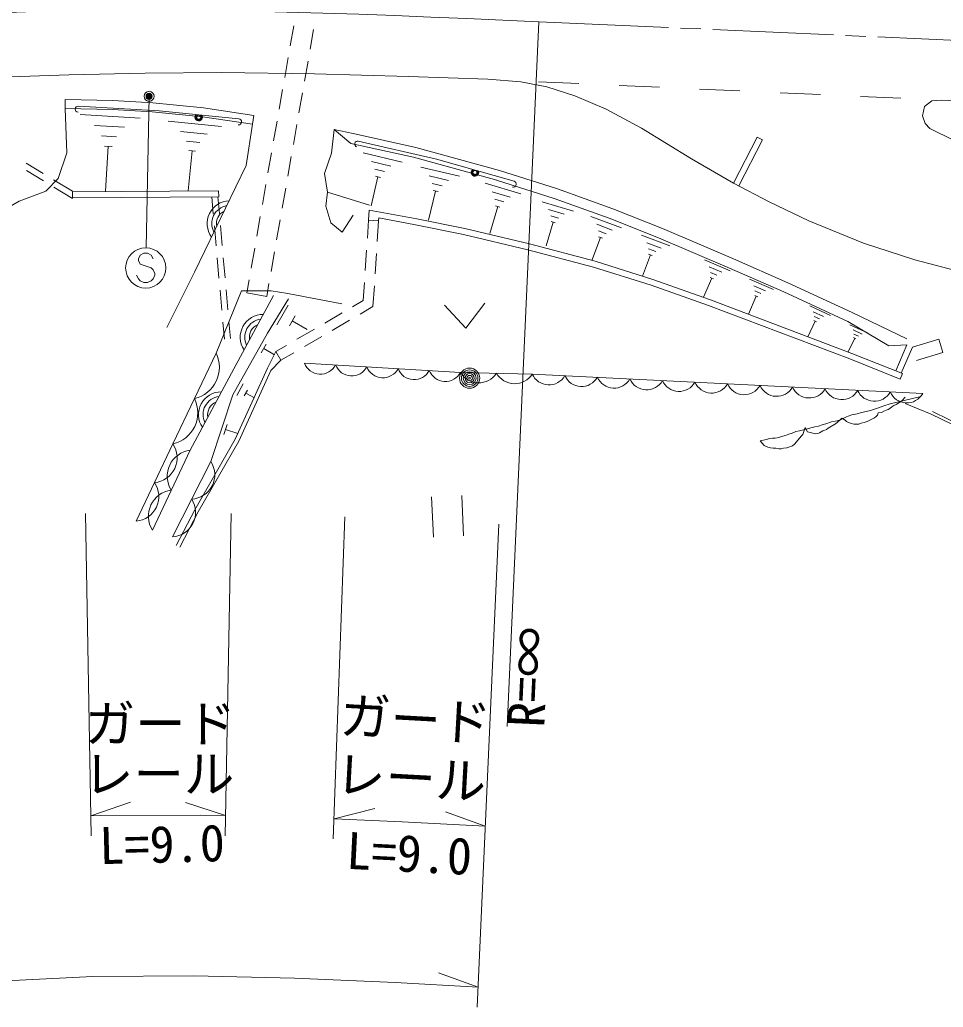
# Model space of a CAD drawing. Units: millimetres, scale not verified. Extents: x 40000 to 680000, y 20000 to 380000.
# Drawn here: x 195481 to 241323, y 263785 to 312787 of the extents above; entities that cross this region are included whole.
import ezdxf
from ezdxf.enums import TextEntityAlignment as Align

# ---------------------------------------------------------------- set-up
doc = ezdxf.new("R2010")
doc.units = ezdxf.units.MM
doc.header["$LTSCALE"] = 1000
doc.header["$PDMODE"] = 32
doc.header["$PDSIZE"] = 500
doc.linetypes.add('CHAIN', pattern=[18.5, 12, -1.5, 3.5, -1.5])
for name, color, linetype, lineweight in [('M-BGD', 7, 'Continuous', 13), ('M-BMK', 2, 'Continuous', 13), ('M-STR-HTXT', 7, 'Continuous', 13), ('M-STR-STRC', 7, 'Continuous', 13)]:
    doc.layers.add(name, color=color, linetype=linetype, lineweight=lineweight)
doc.styles.add('ＭＳ ゴシック', font='')
doc.styles.get('ＭＳ ゴシック').set_extended_font_data('MS Gothic')

msp = doc.modelspace()

# ---------------------------------------------------------------- linework, layer by layer
at = {"layer": 'M-BGD'}
for p, q in [((209082, 312483), (208909, 311498)), ((210066, 312308), (209893, 311323)), ((208805, 310907), (208632, 309922)), ((209790, 310732), (209616, 309747)), ((208528, 309331), (208355, 308346)), ((197742, 308829), (197733, 308379)), ((209513, 309156), (209340, 308172)), ((198483, 308082), (201451, 307900)), ((202843, 307749), (205501, 307486)), ((207106, 308043), (207040, 307598)), ((208251, 307756), (208078, 306771)), ((199194, 307542), (200679, 307451)), ((207040, 307598), (206720, 305548)), ((209236, 307581), (209063, 306596)), ((211918, 306652), (211085, 307336)), ((199535, 307024), (200277, 306979)), ((203464, 307240), (204792, 307109)), ((203752, 306765), (204416, 306699)), ((199690, 306518), (200061, 306496)), ((199876, 306507), (199739, 304281)), ((204040, 306289), (203843, 304296)), ((203874, 306305), (204206, 306272)), ((207974, 306180), (207801, 305195)), ((208959, 306005), (208786, 305020)), ((212532, 306187), (214456, 305725)), ((195792, 305666), (196649, 305151)), ((195810, 305305), (196667, 304790)), ((212936, 305751), (213898, 305520)), ((213100, 305372), (213581, 305257)), ((215394, 305480), (217318, 305018)), ((197163, 304841), (198103, 304275)), ((213263, 304994), (212917, 303551)), ((213143, 305023), (213384, 304965)), ((215798, 305044), (216760, 304813)), ((197181, 304480), (198106, 303923)), ((207697, 304604), (207524, 303619)), ((208682, 304429), (208509, 303444)), ((215961, 304666), (216442, 304550)), ((216005, 304316), (216245, 304259)), ((218580, 304678), (220361, 304149)), ((205354, 304301), (198103, 304249)), ((198105, 303949), (198103, 304249)), ((205356, 304001), (198105, 303949)), ((205090, 303157), (205015, 303999)), ((205390, 303171), (205316, 304001)), ((205356, 304001), (205354, 304301)), ((210751, 304236), (212842, 303586)), ((216125, 304288), (215778, 302845)), ((218937, 304249), (219828, 303984)), ((219071, 303886), (219517, 303754)), ((212797, 302837), (212830, 303345)), ((219206, 303523), (218810, 302186)), ((219095, 303556), (219317, 303490)), ((221415, 303750), (222970, 303286)), ((221726, 303375), (222503, 303143)), ((207420, 303028), (207247, 302043)), ((208405, 302853), (208232, 301868)), ((212738, 301944), (212797, 302837)), ((213296, 302804), (212797, 302837)), ((213296, 302804), (213305, 302953)), ((221843, 303058), (222232, 302942)), ((223836, 303032), (225355, 302462)), ((205230, 301563), (205142, 302559)), ((205530, 301578), (205442, 302574)), ((213228, 301779), (213296, 302804)), ((221960, 302741), (221612, 301575)), ((221863, 302770), (222057, 302712)), ((224121, 302636), (224880, 302351)), ((224311, 301987), (223884, 300848)), ((224216, 302312), (224596, 302169)), ((224216, 302023), (224406, 301952)), ((226346, 302091), (227756, 301563)), ((207143, 301452), (206970, 300467)), ((226611, 301724), (227316, 301460)), ((226699, 301423), (227051, 301291)), ((205371, 299969), (205283, 300966)), ((205671, 299984), (205583, 300980)), ((208128, 301277), (207955, 300292)), ((212633, 300347), (212699, 301345)), ((213123, 300182), (213189, 301180)), ((226787, 301122), (226391, 300064)), ((226699, 301155), (226875, 301089)), ((229471, 300876), (230742, 300329)), ((229698, 300528), (230333, 300254)), ((229833, 299967), (229422, 299014)), ((229753, 300001), (229912, 299933)), ((229765, 300247), (230083, 300110)), ((231703, 299914), (232889, 299403)), ((206867, 299876), (206754, 299233)), ((207851, 299701), (207738, 299060)), ((212535, 298855), (212594, 299749)), ((213016, 298557), (213084, 299583)), ((231914, 299589), (232507, 299333)), ((205231, 296239), (206489, 299336)), ((205512, 298376), (205424, 299372)), ((205812, 298390), (205724, 299386)), ((206489, 299336), (207961, 299327)), ((207738, 299060), (206754, 299233)), ((232040, 299066), (231657, 298176)), ((231966, 299098), (232115, 299034)), ((231977, 299327), (232274, 299200)), ((208236, 297640), (208806, 298623)), ((212006, 298546), (212535, 298855)), ((212372, 298181), (213016, 298557)), ((216566, 298632), (217620, 297479)), ((217620, 297479), (218564, 298723)), ((234693, 298591), (235724, 298108)), ((208870, 297601), (209155, 298092)), ((210624, 297738), (211488, 298243)), ((234870, 298298), (235385, 298056)), ((234918, 298066), (235176, 297945)), ((205639, 296936), (205565, 297778)), ((205938, 296963), (205865, 297792)), ((209012, 297847), (209749, 297419)), ((210991, 297374), (211854, 297878)), ((234967, 297834), (234604, 297060)), ((234902, 297864), (235031, 297803)), ((236688, 297656), (237601, 297228)), ((209243, 296931), (210106, 297435)), ((209610, 296566), (210473, 297071)), ((236931, 296985), (236610, 296301)), ((236845, 297397), (237302, 297183)), ((236874, 297012), (236988, 296959)), ((236888, 297191), (237116, 297084)), ((207471, 296258), (207717, 296682)), ((207594, 296470), (208124, 296163)), ((208196, 296318), (208725, 296628)), ((239514, 296661), (238629, 296611)), ((239514, 296661), (238963, 295364)), ((239790, 296543), (239241, 295253)), ((239790, 296543), (241100, 296938)), ((241100, 296938), (241302, 296268)), ((208448, 295887), (208196, 296318)), ((208448, 295887), (209092, 296263)), ((239992, 295873), (241302, 296268)), ((239191, 294950), (239303, 295228)), ((206253, 294140), (206576, 294713)), ((206620, 294122), (206782, 294409)), ((206701, 294265), (207131, 294023)), ((240786, 293343), (256329, 285823)), ((205615, 292211), (205776, 292702)), ((205695, 292456), (206309, 292254)), ((203935, 291426), (202067, 287464)), ((203063, 287126), (204971, 290864)), ((217422, 289173), (217512, 287175)), ((215923, 289105), (216014, 287107))]:
    msp.add_line(p, q, dxfattribs=at)
for points in [[(197742, 308829), (200108, 308784), (202088, 308672), (204610, 308418), (207106, 308043)], [(132130, 276962), (136666, 279822), (142916, 283195), (148014, 285536), (155088, 288144), (160196, 289613), (167817, 292383), (173824, 294942), (178765, 296443), (182165, 297414), (185817, 298831), (192562, 302122), (195445, 303785), (196771, 304274), (197389, 304910), (197822, 306175), (197733, 308379)], [(197733, 308379), (200091, 308334), (202053, 308223), (204554, 307972), (207040, 307598)], [(210751, 304236), (210606, 305152), (210960, 306167), (211085, 307336)], [(211085, 307336), (212026, 307140), (215144, 306445), (219293, 305308)], [(211918, 306652), (215024, 305960), (219161, 304826)], [(206720, 305548), (204160, 300260), (202783, 297521)], [(219293, 305308), (222177, 304394), (224922, 303403), (227379, 302432), (230913, 300924), (233610, 299740), (236795, 298264), (239510, 296961)], [(219142, 304832), (222016, 303920), (224745, 302935), (227189, 301969), (230715, 300465), (233404, 299284), (236582, 297812), (238629, 296611)], [(212035, 303087), (211486, 302240), (210927, 302716), (210670, 303530), (210751, 304236)], [(212830, 303345), (215184, 302912), (217570, 302430), (220781, 301662), (224046, 300805), (226911, 299900), (229765, 298893), (236790, 296232), (239303, 295228)], [(213305, 302953), (215127, 302618), (217506, 302137), (220708, 301371), (223963, 300517), (226816, 299615), (229662, 298611), (236681, 295953), (239191, 294950)], [(208075, 299107), (206102, 295461), (203935, 291426)], [(204971, 290864), (206058, 294168), (207785, 297232), (208830, 298946)], [(207961, 299327), (208793, 299203), (211472, 298693)], [(201267, 287907), (203088, 291736), (205231, 296239)], [(203247, 286702), (204164, 288467), (206179, 291974), (207775, 295494), (208196, 296318)], [(203425, 286610), (204340, 288371), (206357, 291883), (207943, 295379), (208448, 295887)], [(209612, 295748), (217359, 295289), (220924, 295208), (240305, 294234)], [(240145, 294077), (238694, 293724), (238381, 293627), (238288, 293592), (237956, 293481), (237716, 293405), (237497, 293342), (237264, 293299), (237044, 293236), (236791, 293179), (236605, 293110), (236512, 293075), (236227, 292938), (236061, 292883), (235954, 292868), (235774, 292832), (235495, 292728), (235315, 292693), (235129, 292624), (234949, 292588), (234750, 292539), (234584, 292483), (234384, 292434), (234184, 292385), (234004, 292349), (233818, 292280), (233652, 292224), (233500, 292149), (233300, 292099), (233154, 292057), (232974, 292022), (232854, 292027), (232694, 292005), (232547, 291963), (232241, 291899), (232438, 291654), (232612, 291570), (232746, 291545), (232880, 291520), (233020, 291528), (233154, 291503), (233274, 291498), (233401, 291527), (233561, 291549), (233654, 291583), (233747, 291618), (233840, 291652), (233939, 291720), (234294, 292139), (234360, 292213), (234405, 292361), (234476, 292555), (234592, 292343), (234987, 292235), (235094, 292249), (235187, 292284), (235266, 292338), (235346, 292393), (235439, 292427), (235532, 292462), (235611, 292516), (235982, 292741), (236187, 292911), (236293, 293012), (236447, 292914), (236522, 292848), (236616, 292796), (236763, 292751), (236877, 292713), (237017, 292721), (237138, 292716), (237251, 292764), (237397, 292806), (237543, 292848), (237908, 293040), (237987, 293094), (238053, 293169), (238092, 293283), (238252, 293305), (238404, 293380), (238497, 293415), (238590, 293449), (238670, 293504), (238769, 293572), (238868, 293640), (238981, 293688), (239061, 293742), (239279, 293892), (239431, 294054)], [(239425, 293740), (240720, 293208), (256264, 285688)]]:
    msp.add_lwpolyline(points, dxfattribs=at)
for radius in [500, 409, 318, 227, 136, 45.5]:
    msp.add_circle((217812, 295003), radius, dxfattribs=at)
for centre, radius, start, end in [((205920, 302672), 1133, 92.2376, 216.0926), ((205920, 302672), 907, 100.197, 208.1332), ((205920, 302672), 680, 115.8223, 192.5078), ((207558, 297030), 1133, 89.646, 213.501), ((207558, 297030), 907, 97.6054, 205.5416), ((207558, 297030), 680, 113.2307, 189.9162), ((203797, 295541), 1595, 283.1474, 25.9453), ((210408, 296054), 852, 201.0244, 332.1932), ((211957, 295962), 852, 201.0244, 332.1932), ((213507, 295870), 852, 201.0244, 332.1932), ((215056, 295778), 852, 201.0244, 332.1932), ((216606, 295687), 852, 201.0244, 332.1932), ((218263, 295813), 1045, 210.1154, 327.2651), ((220046, 295772), 1045, 210.1154, 327.2651), ((221752, 295570), 904, 203.6598, 330.5913), ((223367, 295489), 904, 203.6598, 330.5913), ((224982, 295408), 904, 203.6598, 330.5913), ((226597, 295327), 904, 203.6598, 330.5913), ((228212, 295246), 904, 203.6598, 330.5913), ((229827, 295165), 904, 203.6598, 330.5913), ((231442, 295084), 904, 203.6598, 330.5913), ((233057, 295003), 904, 203.6598, 330.5913), ((234672, 294921), 904, 203.6598, 330.5913), ((205488, 293191), 1133, 89.836, 213.691), ((205488, 293191), 907, 97.7954, 205.7316), ((236287, 294840), 904, 203.6598, 330.5913), ((237902, 294759), 904, 203.6598, 330.5913), ((239517, 294678), 904, 203.6598, 330.5913), ((202725, 293289), 1595, 283.1474, 25.9453), ((205488, 293191), 680, 113.4207, 190.1062), ((202058, 291052), 1236, 275.5305, 33.5906), ((204101, 290137), 1299, 97.318, 212.189), ((203944, 290210), 1217, 273.4232, 32.5019), ((201148, 289138), 1236, 275.5305, 33.5906), ((203166, 288156), 1299, 97.318, 212.189), ((202991, 288341), 1217, 273.4232, 32.5019)]:
    msp.add_arc(centre, radius, start, end, dxfattribs=at)
at = {"layer": 'M-BMK'}
for p, q in [((227684, 312400), (221250, 312688)), ((229283, 312329), (228284, 312373)), ((235876, 312033), (229882, 312302)), ((237474, 311962), (236475, 312006)), ((244068, 311666), (238074, 311935))]:
    msp.add_line(p, q, dxfattribs=at)
at = {"layer": 'M-BMK', "linetype": 'CHAIN'}
msp.add_lwpolyline([(221250, 312688), (219463, 312768), (217676, 312847), (215888, 312922), (214101, 312994), (212313, 313060), (210525, 313120), (208737, 313171), (206949, 313213), (205160, 313244), (203372, 313263), (201583, 313268), (199794, 313259), (198005, 313233), (196217, 313189), (194429, 313127)], dxfattribs=at)
at = {"layer": 'M-STR-HTXT'}
for p, q in [((221250, 312688), (219684, 277723)), ((201900, 308987), (201755, 301474)), ((198748, 288285), (199029, 272288)), ((205982, 288291), (205681, 272294)), ((211618, 288124), (211047, 272134)), ((219256, 287757), (218184, 263785)), ((199012, 273288), (200986, 273968)), ((205700, 273294), (203715, 273942)), ((211083, 273133), (213107, 273647)), ((218586, 272774), (216620, 273477)), ((218229, 264784), (216264, 265491))]:
    msp.add_line(p, q, dxfattribs=at)
for points in [[(205700, 273294), (204473, 273324), (199473, 273306), (199012, 273288)], [(218586, 272774), (214467, 272988), (211083, 273133)], [(218229, 264784), (214109, 265007), (209114, 265227), (204116, 265344), (199116, 265308), (194122, 265067), (189148, 264570), (187052, 264271)]]:
    msp.add_lwpolyline(points, dxfattribs=at)
for radius in [150, 120, 90, 60, 30, 20]:
    msp.add_circle((201900, 308987), radius, dxfattribs=at)
msp.add_point((201900, 308987), dxfattribs=at)
at = {"layer": 'M-STR-STRC'}
for p, q in [((221239, 309714), (223237, 309623)), ((225235, 309531), (227233, 309440)), ((229230, 309349), (231228, 309257)), ((233226, 309166), (235224, 309075)), ((237222, 308983), (239220, 308892)), ((231169, 304542), (232346, 306828)), ((201463, 301109), (201373, 300927)), ((201373, 300927), (201373, 300836)), ((201645, 301200), (201463, 301109)), ((201827, 301200), (201645, 301200)), ((202009, 301109), (201827, 301200)), ((202100, 300927), (202009, 301109)), ((201373, 300836), (201463, 300654)), ((201463, 300654), (202009, 300472)), ((202009, 300472), (202100, 300381)), ((201373, 299927), (201282, 300109)), ((201463, 299836), (201373, 299927)), ((202100, 299927), (202009, 299836)), ((202100, 300381), (202191, 300200)), ((202191, 300109), (202100, 299927)), ((202191, 300200), (202191, 300109)), ((201645, 299745), (201463, 299836)), ((201827, 299745), (201645, 299745)), ((202009, 299836), (201827, 299745))]:
    msp.add_line(p, q, dxfattribs=at)
for points in [[(242248, 300265), (239910, 300876), (237372, 301707), (234652, 302811), (232679, 303752), (230903, 304681), (228834, 305887), (226342, 307411), (224586, 308350), (223035, 309009), (221642, 309453), (220355, 309702), (218721, 309834), (214772, 309976), (210109, 310102), (205492, 310162), (201700, 310138), (197922, 310058), (194523, 309930)], [(326905, 304722), (320647, 305157), (313810, 305533), (301092, 306119), (250871, 308358), (241218, 308803), (240761, 308769), (240390, 308481), (240287, 308014), (240417, 307631), (240661, 307384), (256290, 299675), (263264, 296218), (267598, 294135), (272620, 291825), (276069, 290276), (279357, 288918)], [(198394, 308497), (202395, 308264), (206353, 307870)], [(212287, 306765), (216160, 305871), (220017, 304774)], [(230903, 304681), (232079, 306965), (232346, 306828)]]:
    msp.add_lwpolyline(points, dxfattribs=at)
for centre, radius in [((204366, 307955), 100), ((218077, 305209), 112), ((218077, 305209), 100), ((201736, 300472), 1000)]:
    msp.add_circle(centre, radius, dxfattribs=at)
for centre, radius, start, end in [((198385, 308347), 150, 86.6719, 266.6719), ((204366, 307955), 188, 137.44, 31.1798), ((204366, 307955), 150, 125.7195, 42.9002), ((204366, 307955), 112, 84.30989, 84.30986), ((206339, 307721), 150, 264.3099, 84.3099), ((212254, 306619), 150, 76.9986, 256.9986), ((218077, 305209), 188, 127.253, 20.9928), ((218077, 305209), 150, 115.5325, 32.7133), ((219976, 304630), 150, 254.1229, 74.1229)]:
    msp.add_arc(centre, radius, start, end, dxfattribs=at)

# ---------------------------------------------------------------- texts
at = {"layer": 'M-STR-HTXT', "style": 'ＭＳ ゴシック'}
msp.add_text('R=∞', height=1833, rotation=87.435, dxfattribs=at).set_placement((219684, 277723), align=Align.TOP_LEFT)
for s, p in [('ガード', (202461, 276395)), ('レール', (202380, 273895))]:
    msp.add_text(s, height=1833, dxfattribs=at).set_placement(p, align=Align.BOTTOM_CENTER)
for s, p in [('ガード', (215052, 276614)), ('レール', (214810, 273709))]:
    msp.add_text(s, height=1833, rotation=356.874, dxfattribs=at).set_placement(p, align=Align.BOTTOM_CENTER)
for rotation, p in [(1.405, (202519, 272794)), (357.138, (214864, 272334))]:
    msp.add_text('L=9.0', height=1833, rotation=rotation, dxfattribs=at).set_placement(p, align=Align.TOP_CENTER)

doc.saveas('drawing.dxf')
